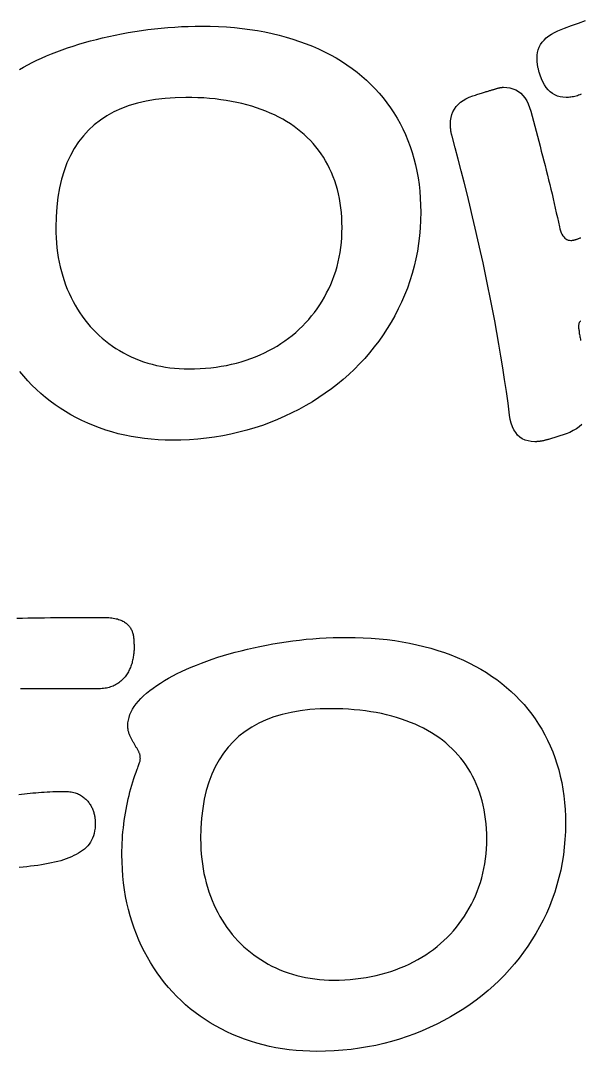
# Model space of a CAD drawing. Header units: millimetres. Extents: x 0 to 54.3, y 0.2 to 27.6.
# Drawn here: x 21.025 to 23.571, y 0.202 to 4.888 of the extents above; entities that cross this region are included whole.
import ezdxf

# ---------------------------------------------------------------- set-up
doc = ezdxf.new("R2010")
doc.units = ezdxf.units.MM

msp = doc.modelspace()

# ---------------------------------------------------------------- linework, layer by layer
for points in [[(23.5747, 4.5532), (23.5688, 4.5509), (23.5629, 4.5489), (23.557, 4.547), (23.5512, 4.5453), (23.5453, 4.5438), (23.5395, 4.5425), (23.5338, 4.5414), (23.528, 4.5405), (23.5223, 4.5399), (23.5166, 4.5394), (23.5109, 4.5391), (23.5053, 4.539), (23.4914, 4.5397), (23.4783, 4.5418), (23.4659, 4.5453), (23.4542, 4.5502), (23.4433, 4.5566), (23.4331, 4.5643), (23.4237, 4.5735), (23.415, 4.5841), (23.4071, 4.5961), (23.3999, 4.6094), (23.3935, 4.6242), (23.3877, 4.6405), (23.3863, 4.6448), (23.385, 4.6491), (23.3837, 4.6532), (23.3825, 4.6573), (23.3814, 4.6612), (23.3804, 4.6649), (23.3795, 4.6686), (23.3786, 4.6721), (23.3779, 4.6755), (23.3772, 4.6788), (23.3767, 4.6819), (23.3762, 4.685), (23.3757, 4.6879), (23.3754, 4.6908), (23.375, 4.6936), (23.3747, 4.6964), (23.3744, 4.6992), (23.3742, 4.7019), (23.374, 4.7045), (23.3738, 4.7071), (23.3737, 4.7097), (23.3736, 4.7122), (23.3735, 4.7146), (23.3735, 4.717), (23.3742, 4.7307), (23.3761, 4.7437), (23.3794, 4.7562), (23.384, 4.7681), (23.3899, 4.7793), (23.3971, 4.79), (23.4056, 4.8001), (23.4154, 4.8096), (23.4266, 4.8185), (23.439, 4.8268), (23.4528, 4.8345), (23.4679, 4.8416), (23.4991, 4.8539), (23.5304, 4.8658), (23.5618, 4.8773), (23.5933, 4.8883)], [(21.0203, 4.6666), (21.0388, 4.6774), (21.058, 4.688), (21.078, 4.6983), (21.0988, 4.7084), (21.1203, 4.7183), (21.1426, 4.728), (21.1657, 4.7375), (21.1894, 4.7467), (21.2136, 4.7556), (21.2383, 4.7642), (21.2636, 4.7725), (21.2894, 4.7805), (21.3157, 4.7882), (21.3425, 4.7957), (21.3698, 4.8028), (21.3977, 4.8096), (21.4261, 4.8161), (21.455, 4.8224), (21.4844, 4.8283), (21.5141, 4.8338), (21.544, 4.8389), (21.574, 4.8435), (21.6041, 4.8476), (21.6343, 4.8512), (21.6647, 4.8543), (21.6951, 4.857), (21.7257, 4.8592), (21.7565, 4.8608), (21.7873, 4.8621), (21.8183, 4.8628), (21.8494, 4.863), (21.8873, 4.8626), (21.9247, 4.8614), (21.9614, 4.8593), (21.9975, 4.8565), (22.0329, 4.8528), (22.0677, 4.8483), (22.1019, 4.843), (22.1355, 4.8369), (22.1684, 4.83), (22.2007, 4.8222), (22.2323, 4.8136), (22.2634, 4.8043), (22.2937, 4.7941), (22.3232, 4.7833), (22.352, 4.7717), (22.3801, 4.7594), (22.4073, 4.7465), (22.4338, 4.7328), (22.4596, 4.7184), (22.4845, 4.7034), (22.5087, 4.6876), (22.5322, 4.6711), (22.5548, 4.6539), (22.5767, 4.636), (22.5978, 4.6174), (22.6181, 4.5982), (22.6375, 4.5783), (22.6562, 4.5578), (22.6739, 4.5366), (22.6909, 4.5147), (22.707, 4.4922), (22.7223, 4.469), (22.7368, 4.4452), (22.7504, 4.4207), (22.7633, 4.3956), (22.7752, 4.3698), (22.7863, 4.3434), (22.7965, 4.3165), (22.8056, 4.289), (22.8138, 4.261), (22.8211, 4.2324), (22.8273, 4.2033), (22.8326, 4.1737), (22.837, 4.1435), (22.8403, 4.1128), (22.8428, 4.0815), (22.8442, 4.0496), (22.8447, 4.0173), (22.8441, 3.981), (22.8423, 3.9451), (22.8392, 3.9096), (22.835, 3.8745), (22.8295, 3.8399), (22.8229, 3.8056), (22.815, 3.7718), (22.8059, 3.7383), (22.7956, 3.7053), (22.7841, 3.6727), (22.7714, 3.6405), (22.7574, 3.6086), (22.7425, 3.5774), (22.7266, 3.5468), (22.7098, 3.517), (22.6921, 3.4879), (22.6735, 3.4594), (22.654, 3.4317), (22.6335, 3.4047), (22.6122, 3.3784), (22.59, 3.3528), (22.5669, 3.3278), (22.5429, 3.3036), (22.518, 3.2801), (22.4922, 3.2574), (22.4657, 3.2355), (22.4385, 3.2144), (22.4104, 3.1941), (22.3817, 3.1746), (22.3522, 3.1559), (22.3219, 3.1381), (22.2909, 3.1211), (22.2591, 3.1049), (22.2265, 3.0895), (22.1932, 3.0749), (22.1592, 3.0611), (22.1245, 3.0483), (22.0895, 3.0367), (22.0539, 3.0261), (22.0179, 3.0166), (21.9815, 3.0083), (21.9446, 3.001), (21.9073, 2.9949), (21.8696, 2.9899), (21.8314, 2.986), (21.7927, 2.9832), (21.7536, 2.9816), (21.7141, 2.981), (21.7141, 2.981), (21.6819, 2.9815), (21.6502, 2.9828), (21.619, 2.9851), (21.5881, 2.9883), (21.5577, 2.9925), (21.5278, 2.9975), (21.4982, 3.0034), (21.4691, 3.0103), (21.4405, 3.0181), (21.4122, 3.0268), (21.3844, 3.0364), (21.3571, 3.0469), (21.3302, 3.0582), (21.304, 3.0703), (21.2784, 3.0831), (21.2535, 3.0966), (21.2292, 3.1109), (21.2055, 3.1259), (21.1825, 3.1416), (21.16, 3.1581), (21.1382, 3.1753), (21.1171, 3.1932), (21.0965, 3.2118), (21.0766, 3.2312), (21.0574, 3.2512), (21.0389, 3.2719), (21.0211, 3.2932)], [(23.5769, 3.0527), (23.5656, 3.0423), (23.5528, 3.0329), (23.5384, 3.0242), (23.5226, 3.0165), (23.5053, 3.0095), (23.4251, 2.9846), (23.4222, 2.9837), (23.4193, 2.9829), (23.4165, 2.9821), (23.4137, 2.9813), (23.4109, 2.9806), (23.4082, 2.9799), (23.4056, 2.9793), (23.403, 2.9786), (23.4004, 2.9781), (23.3979, 2.9775), (23.3955, 2.977), (23.3931, 2.9766), (23.3907, 2.9761), (23.3883, 2.9757), (23.3859, 2.9754), (23.3834, 2.9751), (23.3809, 2.9748), (23.3784, 2.9746), (23.3759, 2.9744), (23.3733, 2.9742), (23.3707, 2.9741), (23.3681, 2.974), (23.3655, 2.9739), (23.3628, 2.9739), (23.3471, 2.9747), (23.3325, 2.9773), (23.319, 2.9815), (23.3066, 2.9873), (23.2954, 2.9949), (23.2854, 3.0042), (23.2764, 3.0151), (23.2686, 3.0277), (23.262, 3.042), (23.2565, 3.058), (23.2521, 3.0756), (23.2489, 3.095), (23.2416, 3.1489), (23.234, 3.2027), (23.226, 3.2564), (23.2177, 3.31), (23.2091, 3.3635), (23.2001, 3.4168), (23.1908, 3.47), (23.1812, 3.5231), (23.1712, 3.576), (23.161, 3.6289), (23.1503, 3.6816), (23.1394, 3.7342), (23.1281, 3.7867), (23.1166, 3.8392), (23.1048, 3.8916), (23.0928, 3.9441), (23.0805, 3.9965), (23.0679, 4.0489), (23.0551, 4.1012), (23.042, 4.1536), (23.0287, 4.2059), (23.0151, 4.2582), (23.0012, 4.3105), (22.9871, 4.3627), (22.9863, 4.3656), (22.9855, 4.3685), (22.9847, 4.3713), (22.9841, 4.3741), (22.9835, 4.3768), (22.9829, 4.3794), (22.9824, 4.382), (22.982, 4.3845), (22.9816, 4.3869), (22.9813, 4.3893), (22.9811, 4.3916), (22.9809, 4.3939), (22.9808, 4.3961), (22.9806, 4.3982), (22.9805, 4.4004), (22.9804, 4.4025), (22.9803, 4.4045), (22.9802, 4.4065), (22.9802, 4.4085), (22.9801, 4.4105), (22.9801, 4.4124), (22.98, 4.4143), (22.98, 4.4161), (22.98, 4.4179), (22.9807, 4.4332), (22.9828, 4.4477), (22.9864, 4.4613), (22.9913, 4.4741), (22.9976, 4.486), (23.0054, 4.4971), (23.0145, 4.5074), (23.0251, 4.5168), (23.0371, 4.5254), (23.0505, 4.5331), (23.0653, 4.54), (23.0815, 4.5461), (23.0876, 4.5481), (23.0936, 4.5501), (23.0994, 4.552), (23.1049, 4.5538), (23.1103, 4.5555), (23.1155, 4.5572), (23.1206, 4.5588), (23.1254, 4.5603), (23.1301, 4.5618), (23.1345, 4.5631), (23.1388, 4.5644), (23.1429, 4.5657), (23.1469, 4.5668), (23.1507, 4.568), (23.1544, 4.5691), (23.158, 4.5701), (23.1614, 4.5711), (23.1647, 4.5721), (23.1679, 4.5731), (23.171, 4.574), (23.174, 4.5749), (23.1768, 4.5757), (23.1795, 4.5765), (23.1821, 4.5772), (23.1846, 4.578), (23.1869, 4.5787), (23.1892, 4.5793), (23.1914, 4.5799), (23.1935, 4.5805), (23.1954, 4.581), (23.1973, 4.5815), (23.1991, 4.582), (23.2008, 4.5824), (23.2024, 4.5828), (23.2039, 4.5832), (23.2052, 4.5835), (23.2066, 4.5838), (23.2079, 4.584), (23.2092, 4.5843), (23.2105, 4.5845), (23.2118, 4.5847), (23.213, 4.5848), (23.2143, 4.5849), (23.2155, 4.5851), (23.2168, 4.5851), (23.218, 4.5852), (23.2192, 4.5852), (23.2204, 4.5853), (23.2359, 4.5845), (23.2505, 4.5822), (23.2642, 4.5785), (23.277, 4.5732), (23.2888, 4.5664), (23.2996, 4.5581), (23.3095, 4.5483), (23.3185, 4.537), (23.3265, 4.5242), (23.3336, 4.5098), (23.3398, 4.494), (23.345, 4.4766), (23.3512, 4.4536), (23.3574, 4.4306), (23.3634, 4.4078), (23.3694, 4.385), (23.3754, 4.3625), (23.3813, 4.34), (23.3871, 4.3176), (23.3929, 4.2954), (23.3986, 4.2733), (23.4042, 4.2514), (23.4098, 4.2295), (23.4153, 4.2078), (23.4208, 4.1861), (23.4262, 4.1646), (23.4314, 4.143), (23.4366, 4.1215), (23.4417, 4.1001), (23.4467, 4.0787), (23.4517, 4.0574), (23.4565, 4.0361), (23.4612, 4.0148), (23.4659, 3.9936), (23.4705, 3.9725), (23.475, 3.9514), (23.4775, 3.9414), (23.4804, 3.9324), (23.4836, 3.9241), (23.4871, 3.9168), (23.4909, 3.9103), (23.495, 3.9047), (23.4995, 3.8999), (23.5043, 3.896), (23.5094, 3.893), (23.5148, 3.8908), (23.5206, 3.8895), (23.5266, 3.8891), (23.5284, 3.8891), (23.5303, 3.8892), (23.5322, 3.8894), (23.5341, 3.8896), (23.5361, 3.8898), (23.5382, 3.8902), (23.5403, 3.8906), (23.5425, 3.8911), (23.5447, 3.8916), (23.5469, 3.8922), (23.5492, 3.8928), (23.5516, 3.8935), (23.554, 3.8943), (23.5564, 3.8951), (23.559, 3.896), (23.5616, 3.897), (23.5643, 3.898), (23.5671, 3.8991), (23.57, 3.9002), (23.5729, 3.9014)], [(23.5716, 3.5224), (23.5702, 3.5214), (23.569, 3.5203), (23.5678, 3.519), (23.5667, 3.5174), (23.5658, 3.5158), (23.565, 3.5139), (23.5642, 3.5118), (23.5636, 3.5096), (23.5631, 3.5072), (23.5627, 3.5045), (23.5625, 3.5017), (23.5623, 3.4988), (23.5622, 3.4956), (23.5622, 3.4947), (23.5623, 3.4937), (23.5623, 3.4927), (23.5624, 3.4917), (23.5625, 3.4907), (23.5627, 3.4896), (23.5628, 3.4884), (23.563, 3.4873), (23.5632, 3.4861), (23.5635, 3.4848), (23.5637, 3.4835), (23.564, 3.4822), (23.5643, 3.4809), (23.5646, 3.4795), (23.5648, 3.4782), (23.565, 3.4768), (23.5652, 3.4754), (23.5654, 3.474), (23.5655, 3.4726), (23.5656, 3.4711), (23.5657, 3.4697), (23.5657, 3.4683), (23.5658, 3.4668), (23.5658, 3.4653), (23.5667, 3.4607), (23.5677, 3.4559), (23.5686, 3.4509), (23.5697, 3.4456), (23.5707, 3.4401), (23.5718, 3.4344)], [(21.0073, 2.1718), (21.0328, 2.1724), (21.0581, 2.1728), (21.0834, 2.1732), (21.1087, 2.1735), (21.1343, 2.1737), (21.1601, 2.174), (21.1861, 2.1742), (21.2123, 2.1744), (21.2388, 2.1745), (21.2654, 2.1747), (21.2923, 2.1748), (21.3194, 2.1749), (21.3468, 2.1749), (21.3743, 2.175), (21.4021, 2.175), (21.4103, 2.1749), (21.4181, 2.1746), (21.4257, 2.1742), (21.433, 2.1736), (21.44, 2.1728), (21.4466, 2.1719), (21.453, 2.1707), (21.4591, 2.1694), (21.4649, 2.168), (21.4704, 2.1663), (21.4756, 2.1645), (21.4805, 2.1625), (21.4851, 2.1604), (21.4895, 2.1582), (21.4938, 2.1558), (21.4978, 2.1534), (21.5016, 2.1509), (21.5052, 2.1483), (21.5085, 2.1455), (21.5117, 2.1427), (21.5147, 2.1398), (21.5174, 2.1368), (21.52, 2.1337), (21.5223, 2.1305), (21.5245, 2.1272), (21.5265, 2.1238), (21.5283, 2.1203), (21.53, 2.1168), (21.5316, 2.1132), (21.533, 2.1095), (21.5342, 2.1058), (21.5354, 2.102), (21.5363, 2.0981), (21.5371, 2.0941), (21.5378, 2.0901), (21.5383, 2.0859), (21.5388, 2.0818), (21.5391, 2.0776), (21.5395, 2.0735), (21.5398, 2.0693), (21.5401, 2.0652), (21.5403, 2.061), (21.5405, 2.0569), (21.5407, 2.0527), (21.5408, 2.0486), (21.5409, 2.0444), (21.541, 2.0402), (21.541, 2.0361), (21.5409, 2.0313), (21.5408, 2.0265), (21.5405, 2.0216), (21.5401, 2.0166), (21.5396, 2.0116), (21.539, 2.0065), (21.5383, 2.0013), (21.5374, 1.9961), (21.5365, 1.9909), (21.5354, 1.9855), (21.5343, 1.9801), (21.533, 1.9747), (21.5316, 1.9692), (21.53, 1.9638), (21.5283, 1.9585), (21.5265, 1.9533), (21.5245, 1.9481), (21.5223, 1.9431), (21.52, 1.938), (21.5176, 1.9331), (21.515, 1.9283), (21.5122, 1.9235), (21.5093, 1.9188), (21.5063, 1.9141), (21.5031, 1.9096), (21.4997, 1.9052), (21.4962, 1.9009), (21.4924, 1.8968), (21.4885, 1.8928), (21.4845, 1.889), (21.4802, 1.8853), (21.4758, 1.8817), (21.4712, 1.8782), (21.4665, 1.8749), (21.4615, 1.8718), (21.4564, 1.8687), (21.4511, 1.8659), (21.4457, 1.8633), (21.44, 1.8609), (21.4342, 1.8588), (21.4281, 1.857), (21.4219, 1.8554), (21.4155, 1.854), (21.4089, 1.8529), (21.4022, 1.852), (21.3952, 1.8514), (21.3881, 1.851), (21.3808, 1.8509), (21.2383, 1.8509), (21.224, 1.8509), (21.2095, 1.8509), (21.1949, 1.8509), (21.1801, 1.8508), (21.1652, 1.8508), (21.1502, 1.8507), (21.135, 1.8506), (21.1196, 1.8505), (21.1041, 1.8504), (21.0885, 1.8503), (21.0726, 1.8502), (21.0567, 1.85), (21.0407, 1.8499), (21.0247, 1.8497)], [(21.0166, 1.3693), (21.0295, 1.3709), (21.0425, 1.3725), (21.0554, 1.374), (21.0683, 1.3755), (21.0812, 1.3769), (21.0941, 1.3782), (21.1069, 1.3794), (21.1198, 1.3805), (21.1327, 1.3814), (21.1455, 1.3822), (21.1583, 1.3829), (21.1711, 1.3834), (21.1839, 1.3839), (21.1967, 1.3842), (21.2095, 1.3844), (21.2223, 1.3844), (21.2293, 1.3843), (21.2361, 1.384), (21.2427, 1.3835), (21.2491, 1.3827), (21.2553, 1.3818), (21.2612, 1.3806), (21.267, 1.3793), (21.2725, 1.3777), (21.2779, 1.3759), (21.283, 1.3739), (21.2879, 1.3717), (21.2926, 1.3693), (21.2971, 1.3667), (21.3015, 1.364), (21.3057, 1.3613), (21.3097, 1.3584), (21.3136, 1.3554), (21.3173, 1.3524), (21.3209, 1.3492), (21.3243, 1.3459), (21.3275, 1.3426), (21.3306, 1.3391), (21.3335, 1.3356), (21.3362, 1.3319), (21.3388, 1.3282), (21.3413, 1.3244), (21.3436, 1.3206), (21.3458, 1.3168), (21.3479, 1.3129), (21.3498, 1.309), (21.3516, 1.305), (21.3533, 1.301), (21.3548, 1.297), (21.3561, 1.2929), (21.3574, 1.2888), (21.3585, 1.2847), (21.3595, 1.2806), (21.3604, 1.2766), (21.3612, 1.2727), (21.362, 1.2689), (21.3626, 1.2652), (21.3632, 1.2616), (21.3636, 1.2581), (21.364, 1.2546), (21.3643, 1.2513), (21.3646, 1.2481), (21.3647, 1.245), (21.3647, 1.242), (21.3644, 1.2289), (21.3633, 1.2164), (21.3616, 1.2044), (21.3592, 1.193), (21.3561, 1.1822), (21.3523, 1.1719), (21.3478, 1.1621), (21.3426, 1.153), (21.3367, 1.1443), (21.3301, 1.1363), (21.3228, 1.1287), (21.3149, 1.1218), (21.3063, 1.1153), (21.2973, 1.109), (21.2877, 1.103), (21.2777, 1.0974), (21.2671, 1.092), (21.2561, 1.0869), (21.2446, 1.082), (21.2326, 1.0775), (21.2201, 1.0732), (21.2071, 1.0692), (21.1936, 1.0656), (21.1796, 1.0621), (21.1651, 1.059), (21.1503, 1.056), (21.1351, 1.0531), (21.1195, 1.0505), (21.1035, 1.048), (21.0872, 1.0457), (21.0705, 1.0435), (21.0533, 1.0416), (21.0358, 1.0398), (21.0179, 1.0382)]]:
    msp.add_lwpolyline(points)
for points in [[(22.4868, 3.9478), (22.4865, 3.9708), (22.4855, 3.9933), (22.4838, 4.0155), (22.4815, 4.0373), (22.4785, 4.0586), (22.4748, 4.0796), (22.4704, 4.1002), (22.4654, 4.1203), (22.4598, 4.1401), (22.4534, 4.1595), (22.4464, 4.1785), (22.4387, 4.1971), (22.4304, 4.2153), (22.4215, 4.2329), (22.412, 4.2501), (22.4019, 4.2668), (22.3913, 4.2831), (22.38, 4.2988), (22.3681, 4.3141), (22.3556, 4.3289), (22.3426, 4.3432), (22.3289, 4.357), (22.3147, 4.3703), (22.2999, 4.3832), (22.2844, 4.3955), (22.2684, 4.4074), (22.2518, 4.4188), (22.2347, 4.4297), (22.2169, 4.44), (22.1986, 4.4499), (22.1797, 4.4593), (22.1602, 4.4682), (22.1401, 4.4766), (22.1195, 4.4846), (22.0982, 4.492), (22.0764, 4.4989), (22.054, 4.5053), (22.0312, 4.5111), (22.0079, 4.5164), (21.9841, 4.5212), (21.9598, 4.5253), (21.9351, 4.5289), (21.9098, 4.532), (21.8841, 4.5345), (21.8579, 4.5365), (21.8312, 4.5378), (21.804, 4.5387), (21.7764, 4.539), (21.7284, 4.5379), (21.6825, 4.5348), (21.6386, 4.5297), (21.5966, 4.5224), (21.5568, 4.5132), (21.5189, 4.5018), (21.483, 4.4884), (21.4492, 4.4729), (21.4173, 4.4553), (21.3875, 4.4357), (21.3597, 4.414), (21.3339, 4.3903), (21.3102, 4.3645), (21.2885, 4.3367), (21.2689, 4.3069), (21.2513, 4.2751), (21.2358, 4.2412), (21.2224, 4.2053), (21.2111, 4.1675), (21.2018, 4.1276), (21.1945, 4.0857), (21.1894, 4.0417), (21.1863, 3.9958), (21.1853, 3.9478), (21.1856, 3.9243), (21.1865, 3.901), (21.188, 3.8781), (21.1902, 3.8555), (21.193, 3.8333), (21.1964, 3.8114), (21.2004, 3.7898), (21.205, 3.7686), (21.2103, 3.7477), (21.2162, 3.7271), (21.2227, 3.7069), (21.2298, 3.687), (21.2374, 3.6675), (21.2456, 3.6485), (21.2542, 3.6299), (21.2634, 3.6118), (21.273, 3.5942), (21.2832, 3.577), (21.2938, 3.5604), (21.3049, 3.5442), (21.3166, 3.5284), (21.3287, 3.5131), (21.3413, 3.4983), (21.3544, 3.484), (21.368, 3.4702), (21.382, 3.4569), (21.3964, 3.4441), (21.4113, 3.4318), (21.4266, 3.42), (21.4423, 3.4088), (21.4585, 3.3981), (21.4751, 3.3879), (21.4921, 3.3782), (21.5096, 3.369), (21.5275, 3.3604), (21.5458, 3.3523), (21.5645, 3.3447), (21.5835, 3.3378), (21.6028, 3.3316), (21.6225, 3.326), (21.6424, 3.3211), (21.6627, 3.3169), (21.6832, 3.3133), (21.7041, 3.3103), (21.7252, 3.308), (21.7467, 3.3064), (21.7685, 3.3054), (21.7906, 3.3051), (21.816, 3.3054), (21.841, 3.3064), (21.8656, 3.308), (21.8899, 3.3103), (21.9139, 3.3133), (21.9375, 3.3169), (21.9608, 3.3211), (21.9837, 3.326), (22.0063, 3.3316), (22.0285, 3.3378), (22.0504, 3.3447), (22.0719, 3.3523), (22.0931, 3.3604), (22.1137, 3.369), (22.1338, 3.3782), (22.1534, 3.388), (22.1724, 3.3982), (22.191, 3.409), (22.2091, 3.4203), (22.2267, 3.4322), (22.2437, 3.4446), (22.2603, 3.4575), (22.2763, 3.4709), (22.2918, 3.4849), (22.3068, 3.4994), (22.3213, 3.5143), (22.3352, 3.5297), (22.3485, 3.5455), (22.3613, 3.5618), (22.3735, 3.5786), (22.3852, 3.5958), (22.3963, 3.6135), (22.4068, 3.6316), (22.4168, 3.6502), (22.4263, 3.6693), (22.4352, 3.6888), (22.4434, 3.7087), (22.4509, 3.7289), (22.4578, 3.7494), (22.4639, 3.7702), (22.4692, 3.7913), (22.4739, 3.8127), (22.4778, 3.8345), (22.4811, 3.8565), (22.4836, 3.8789), (22.4854, 3.9016), (22.4864, 3.9245), (22.4868, 3.9478)], [(22.3725, 0.2022), (22.3404, 0.2026), (22.3087, 0.204), (22.2774, 0.2063), (22.2466, 0.2095), (22.2162, 0.2136), (22.1862, 0.2186), (22.1567, 0.2246), (22.1276, 0.2314), (22.0989, 0.2392), (22.0707, 0.2479), (22.0429, 0.2575), (22.0155, 0.268), (21.9887, 0.2794), (21.9625, 0.2915), (21.9369, 0.3043), (21.9119, 0.3178), (21.8876, 0.3321), (21.8639, 0.347), (21.8409, 0.3628), (21.8185, 0.3792), (21.7967, 0.3964), (21.7755, 0.4143), (21.755, 0.433), (21.7351, 0.4523), (21.7158, 0.4724), (21.6973, 0.4931), (21.6795, 0.5144), (21.6625, 0.5363), (21.6461, 0.5589), (21.6305, 0.5821), (21.6155, 0.6059), (21.6013, 0.6304), (21.5878, 0.6555), (21.5751, 0.6812), (21.563, 0.7075), (21.5517, 0.7345), (21.5412, 0.7621), (21.5316, 0.7901), (21.5229, 0.8186), (21.5151, 0.8475), (21.5082, 0.8769), (21.5023, 0.9068), (21.4972, 0.9372), (21.4931, 0.968), (21.4899, 0.9993), (21.4876, 1.031), (21.4863, 1.0633), (21.4858, 1.096), (21.4859, 1.1137), (21.4863, 1.1314), (21.487, 1.1489), (21.4879, 1.1663), (21.489, 1.1836), (21.4905, 1.2008), (21.4922, 1.2179), (21.4941, 1.2349), (21.4963, 1.2517), (21.4988, 1.2685), (21.5015, 1.2851), (21.5045, 1.3016), (21.5077, 1.318), (21.5111, 1.3342), (21.5147, 1.3502), (21.5184, 1.366), (21.5224, 1.3817), (21.5265, 1.3971), (21.5309, 1.4124), (21.5354, 1.4274), (21.5401, 1.4423), (21.5449, 1.4571), (21.55, 1.4716), (21.5552, 1.4859), (21.5575, 1.4914), (21.5596, 1.4966), (21.5615, 1.5016), (21.5632, 1.5063), (21.5646, 1.5107), (21.5659, 1.5148), (21.567, 1.5187), (21.5679, 1.5223), (21.5686, 1.5256), (21.5691, 1.5287), (21.5694, 1.5315), (21.5695, 1.534), (21.5694, 1.5369), (21.5692, 1.5399), (21.5689, 1.5428), (21.5685, 1.5457), (21.5679, 1.5485), (21.5673, 1.5513), (21.5665, 1.5542), (21.5655, 1.5569), (21.5645, 1.5597), (21.5633, 1.5624), (21.562, 1.5651), (21.5606, 1.5678), (21.5591, 1.5705), (21.5576, 1.5732), (21.556, 1.5759), (21.5545, 1.5787), (21.5529, 1.5815), (21.5512, 1.5843), (21.5496, 1.5871), (21.5479, 1.59), (21.5462, 1.5929), (21.5445, 1.5958), (21.5428, 1.5987), (21.541, 1.6016), (21.5392, 1.6046), (21.5375, 1.6076), (21.5358, 1.6107), (21.5341, 1.6137), (21.5324, 1.6168), (21.5308, 1.6199), (21.5291, 1.623), (21.5275, 1.6262), (21.526, 1.6294), (21.5244, 1.6326), (21.5229, 1.6358), (21.5214, 1.639), (21.52, 1.6423), (21.5187, 1.6457), (21.5175, 1.6492), (21.5165, 1.6527), (21.5155, 1.6563), (21.5147, 1.66), (21.5141, 1.6637), (21.5135, 1.6675), (21.5131, 1.6714), (21.5128, 1.6754), (21.5126, 1.6794), (21.5125, 1.6835), (21.5131, 1.696), (21.5149, 1.7084), (21.5179, 1.7208), (21.522, 1.7331), (21.5273, 1.7454), (21.5339, 1.7577), (21.5416, 1.7699), (21.5505, 1.7821), (21.5606, 1.7942), (21.5719, 1.8063), (21.5843, 1.8184), (21.598, 1.8304), (21.6126, 1.8423), (21.628, 1.854), (21.6442, 1.8655), (21.6611, 1.8767), (21.6788, 1.8877), (21.6972, 1.8985), (21.7165, 1.9091), (21.7365, 1.9195), (21.7572, 1.9296), (21.7787, 1.9395), (21.801, 1.9492), (21.8241, 1.9586), (21.8478, 1.9678), (21.872, 1.9767), (21.8968, 1.9853), (21.922, 1.9937), (21.9478, 2.0017), (21.9741, 2.0094), (22.0009, 2.0168), (22.0283, 2.0239), (22.0561, 2.0307), (22.0845, 2.0373), (22.1134, 2.0435), (22.1428, 2.0494), (22.1725, 2.055), (22.2024, 2.0601), (22.2324, 2.0646), (22.2625, 2.0687), (22.2927, 2.0723), (22.3231, 2.0755), (22.3536, 2.0781), (22.3842, 2.0803), (22.4149, 2.082), (22.4457, 2.0832), (22.4767, 2.0839), (22.5078, 2.0842), (22.5458, 2.0838), (22.5831, 2.0825), (22.6198, 2.0805), (22.6559, 2.0776), (22.6913, 2.074), (22.7262, 2.0695), (22.7603, 2.0642), (22.7939, 2.058), (22.8268, 2.0511), (22.8591, 2.0434), (22.8908, 2.0348), (22.9218, 2.0254), (22.9521, 2.0153), (22.9817, 2.0044), (23.0105, 1.9929), (23.0385, 1.9806), (23.0658, 1.9676), (23.0923, 1.954), (23.118, 1.9396), (23.143, 1.9245), (23.1672, 1.9087), (23.1906, 1.8922), (23.2133, 1.875), (23.2352, 1.8571), (23.2563, 1.8386), (23.2765, 1.8193), (23.296, 1.7994), (23.3146, 1.7789), (23.3324, 1.7577), (23.3493, 1.7358), (23.3655, 1.7133), (23.3808, 1.6902), (23.3952, 1.6664), (23.4089, 1.6419), (23.4217, 1.6167), (23.4337, 1.591), (23.4448, 1.5646), (23.4549, 1.5376), (23.4641, 1.5102), (23.4723, 1.4822), (23.4795, 1.4536), (23.4858, 1.4245), (23.4911, 1.3948), (23.4954, 1.3646), (23.4988, 1.3339), (23.5012, 1.3026), (23.5026, 1.2708), (23.5031, 1.2384), (23.5025, 1.2021), (23.5007, 1.1662), (23.4977, 1.1308), (23.4934, 1.0957), (23.488, 1.061), (23.4813, 1.0268), (23.4734, 0.9929), (23.4643, 0.9595), (23.454, 0.9264), (23.4425, 0.8938), (23.4298, 0.8616), (23.4159, 0.8298), (23.4009, 0.7985), (23.385, 0.768), (23.3682, 0.7381), (23.3505, 0.709), (23.3319, 0.6806), (23.3124, 0.6529), (23.292, 0.6258), (23.2707, 0.5995), (23.2485, 0.5739), (23.2253, 0.549), (23.2013, 0.5248), (23.1764, 0.5013), (23.1506, 0.4785), (23.1241, 0.4566), (23.0969, 0.4355), (23.0689, 0.4152), (23.0401, 0.3958), (23.0106, 0.3771), (22.9803, 0.3593), (22.9493, 0.3422), (22.9175, 0.326), (22.885, 0.3106), (22.8517, 0.296), (22.8176, 0.2823), (22.783, 0.2695), (22.7479, 0.2578), (22.7124, 0.2472), (22.6764, 0.2378), (22.6399, 0.2294), (22.6031, 0.2222), (22.5658, 0.2161), (22.528, 0.2111), (22.4898, 0.2072), (22.4511, 0.2044), (22.412, 0.2027), (22.3725, 0.2022)], [(23.1452, 1.169), (23.1449, 1.1919), (23.1439, 1.2145), (23.1422, 1.2366), (23.1399, 1.2584), (23.1369, 1.2798), (23.1332, 1.3007), (23.1289, 1.3213), (23.1239, 1.3415), (23.1182, 1.3613), (23.1119, 1.3807), (23.1048, 1.3997), (23.0972, 1.4183), (23.0889, 1.4364), (23.08, 1.4541), (23.0705, 1.4713), (23.0604, 1.488), (23.0497, 1.5042), (23.0384, 1.52), (23.0265, 1.5352), (23.0141, 1.55), (23.001, 1.5643), (22.9874, 1.5781), (22.9731, 1.5915), (22.9583, 1.6043), (22.9429, 1.6167), (22.9269, 1.6285), (22.9103, 1.6399), (22.8931, 1.6508), (22.8753, 1.6612), (22.857, 1.6711), (22.8381, 1.6805), (22.8186, 1.6894), (22.7985, 1.6978), (22.7779, 1.7057), (22.7566, 1.7131), (22.7348, 1.72), (22.7125, 1.7264), (22.6897, 1.7323), (22.6663, 1.7376), (22.6425, 1.7423), (22.6183, 1.7465), (22.5935, 1.7501), (22.5683, 1.7532), (22.5425, 1.7557), (22.5163, 1.7576), (22.4896, 1.759), (22.4625, 1.7598), (22.4348, 1.7601), (22.3869, 1.7591), (22.3409, 1.756), (22.297, 1.7508), (22.2551, 1.7436), (22.2152, 1.7343), (22.1773, 1.7229), (22.1414, 1.7095), (22.1076, 1.694), (22.0758, 1.6765), (22.0459, 1.6569), (22.0181, 1.6352), (21.9924, 1.6114), (21.9686, 1.5856), (21.9469, 1.5578), (21.9273, 1.528), (21.9098, 1.4962), (21.8943, 1.4623), (21.8809, 1.4265), (21.8695, 1.3886), (21.8602, 1.3487), (21.853, 1.3068), (21.8478, 1.2629), (21.8447, 1.2169), (21.8437, 1.169), (21.844, 1.1454), (21.8449, 1.1222), (21.8465, 1.0993), (21.8486, 1.0767), (21.8514, 1.0545), (21.8548, 1.0325), (21.8588, 1.011), (21.8635, 0.9897), (21.8687, 0.9688), (21.8746, 0.9483), (21.8811, 0.928), (21.8882, 0.9081), (21.8959, 0.8886), (21.904, 0.8696), (21.9127, 0.851), (21.9218, 0.833), (21.9315, 0.8153), (21.9416, 0.7982), (21.9522, 0.7815), (21.9634, 0.7653), (21.975, 0.7496), (21.9871, 0.7343), (21.9997, 0.7195), (22.0128, 0.7052), (22.0264, 0.6913), (22.0404, 0.678), (22.0548, 0.6652), (22.0697, 0.6529), (22.085, 0.6412), (22.1007, 0.6299), (22.1169, 0.6192), (22.1335, 0.609), (22.1505, 0.5993), (22.168, 0.5902), (22.1859, 0.5815), (22.2042, 0.5734), (22.2229, 0.5659), (22.242, 0.559), (22.2613, 0.5528), (22.2809, 0.5472), (22.3008, 0.5423), (22.3211, 0.538), (22.3416, 0.5344), (22.3625, 0.5315), (22.3837, 0.5292), (22.4052, 0.5275), (22.427, 0.5265), (22.4491, 0.5262), (22.4744, 0.5265), (22.4994, 0.5275), (22.5241, 0.5292), (22.5484, 0.5315), (22.5723, 0.5344), (22.596, 0.538), (22.6192, 0.5423), (22.6421, 0.5472), (22.6647, 0.5528), (22.687, 0.559), (22.7088, 0.5659), (22.7304, 0.5734), (22.7515, 0.5815), (22.7721, 0.5902), (22.7922, 0.5994), (22.8118, 0.6091), (22.8309, 0.6194), (22.8495, 0.6302), (22.8675, 0.6415), (22.8851, 0.6533), (22.9021, 0.6657), (22.9187, 0.6786), (22.9347, 0.6921), (22.9503, 0.706), (22.9653, 0.7205), (22.9797, 0.7354), (22.9936, 0.7508), (23.007, 0.7667), (23.0197, 0.783), (23.032, 0.7997), (23.0436, 0.817), (23.0547, 0.8346), (23.0653, 0.8528), (23.0753, 0.8714), (23.0847, 0.8904), (23.0936, 0.9099), (23.1019, 0.9298), (23.1094, 0.95), (23.1162, 0.9705), (23.1223, 0.9913), (23.1277, 1.0124), (23.1323, 1.0339), (23.1363, 1.0556), (23.1395, 1.0777), (23.142, 1.1), (23.1438, 1.1227), (23.1449, 1.1457), (23.1452, 1.169)]]:
    msp.add_lwpolyline(points, close=True)

doc.saveas('drawing.dxf')
